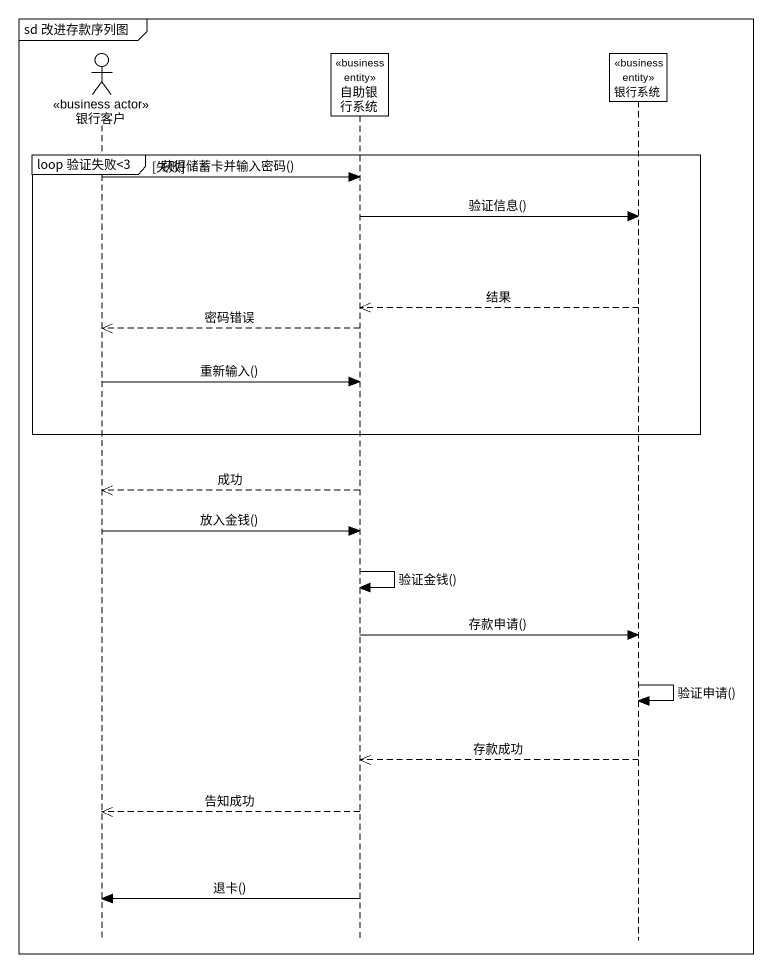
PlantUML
@startuml
mainframe sd 改进存款序列图
hide footbox
actor 银行客户 <<business actor>>
participant 自助银行系统 <<business entity>>
participant 银行系统 <<business entity>>

group loop 验证失败<3 [失败]
  银行客户 -> 自助银行系统 : 获得储蓄卡并输入密码()
  自助银行系统 -> 银行系统 : 验证信息()
  银行系统 -->> 自助银行系统 : 结果
  自助银行系统 -->> 银行客户 : 密码错误
  银行客户 -> 自助银行系统 : 重新输入()
end
自助银行系统 -->> 银行客户 : 成功
银行客户 -> 自助银行系统 : 放入金钱()
自助银行系统 -> 自助银行系统 : 验证金钱()
自助银行系统 -> 银行系统 : 存款申请()
银行系统 -> 银行系统 : 验证申请()
银行系统 -->> 自助银行系统 : 存款成功
自助银行系统 -->> 银行客户 : 告知成功
自助银行系统 -> 银行客户 : 退卡()
@enduml
